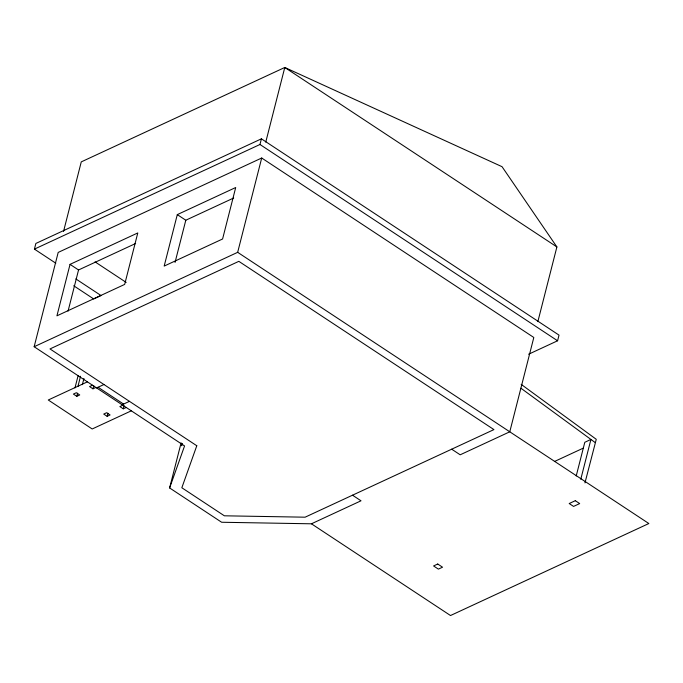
<?xml version="1.0" encoding="UTF-8"?>
<svg xmlns="http://www.w3.org/2000/svg" width="683" height="683" viewBox="0 0 683 683"><rect width="100%" height="100%" fill="white"/><g stroke="black" fill="none" stroke-linecap="round" stroke-linejoin="round"><path stroke-width="1.02" d="M55.793 263.211L34.423 249.116L35.866 243.455L261.41 138.828L559.027 335.122L557.584 340.783L528.591 354.229M352.513 495.192L361.017 500.801L311.431 523.801L221.642 522.256L169.615 487.944L184.564 445.939L34.15 346.733L58.192 252.42L261.709 158.012L533.816 337.479L509.774 431.801L460.188 454.801L451.685 449.192M63.545 231.417L81.268 161.88L284.785 67.472L502.048 166.695L556.893 246.939L537.862 321.599M70.042 264.364L56.928 315.836L124.673 284.41L137.787 232.937L70.042 264.364L78.545 269.973L135.644 243.489M68.052 311.149L78.545 269.973M74.976 387.901L78.127 375.556M77.913 386.535L80.534 376.248M76.803 396.319L79.74 394.953L76.342 392.716L73.405 394.074L76.803 396.319L77.589 393.229M82.361 384.666L83.941 378.493M92.495 385.221L89.558 386.578L92.956 388.823L93.75 385.741M107.129 416.314L110.065 414.957L106.659 412.711L103.722 414.069L107.129 416.314L107.914 413.232M122.82 405.215L119.875 406.581L123.282 408.818L124.067 405.736M177.298 214.616L164.176 266.088L222.59 238.99L235.703 187.518L177.298 214.616L185.802 220.225L233.68 198.01M175.044 262.426L185.802 220.225M169.615 487.944L181.115 442.84M182.079 443.702L181.558 445.743L182.25 443.788M34.423 249.116L259.967 144.489L261.41 138.828M34.15 346.733L237.667 252.326L261.709 158.012M265.755 142.124L284.785 67.472L556.893 246.939M576.213 475.966L584.802 442.285L590.923 439.442L580.781 479.253M584.955 482.907L596.268 439.306L521.163 384.35M87.39 381.857L48.271 399.999L92.196 428.975L131.324 410.825M92.956 388.823L95.893 387.457M96.602 387.927L103.944 384.52M122.112 404.754L129.454 401.348M123.282 408.818L126.218 407.461M554.425 461.52L583.325 448.116M259.967 144.489L557.584 340.783M237.667 252.326L648.85 523.528L450.507 615.528L311.431 523.801M95.057 261.871L126.193 282.412M75.839 278.92L101.041 295.543L93.699 298.949L73.713 285.767M98.07 387.244L123.58 404.071M520.975 388.26L595.235 442.593M196.789 445.751L181.84 487.756L224.357 515.802L305.096 517.193L493.929 429.598L238.828 261.341L49.996 348.936L196.789 445.751M437.735 564.021L433.577 565.951L438.384 569.127L442.541 567.197L437.735 564.021M575.317 500.69L569.187 503.533L573.566 506.419L579.688 503.576L575.317 500.69"/></g></svg>
